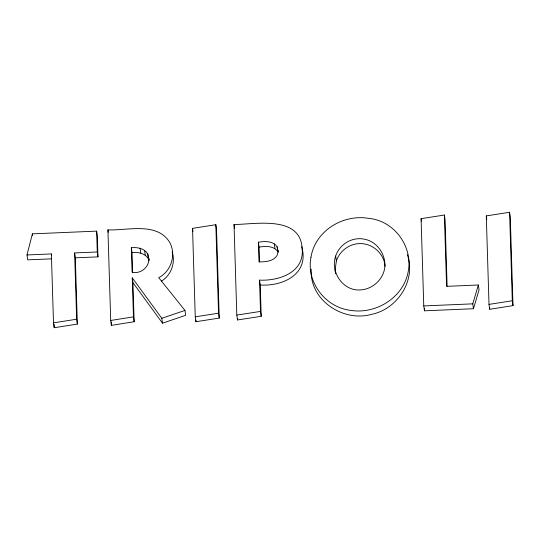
<?xml version="1.0" encoding="UTF-8"?>
<svg xmlns="http://www.w3.org/2000/svg" width="540" height="540" viewBox="0 0 540 540"><rect width="100%" height="100%" fill="white"/><g stroke="black" fill="none" stroke-linecap="round" stroke-linejoin="round"><path stroke-width="0.81" d="M311.243 269.217C309.258 299.957 342.907 322.346 371.345 314.408C397.352 309.245 416.367 280.429 407.369 254.725M335.671 256.034C330.115 271.735 342.812 290.986 359.89 289.953C371.682 289.629 382.428 280.415 384.581 268.832C386.748 255.407 377.393 241.191 363.731 239.058C351.641 236.905 339.532 244.418 335.671 256.034L336.373 260.921L335.023 270.702L335.725 273.74M148.912 258.566C149.222 267.26 140.528 274.347 132.077 272.153L131.335 247.752C137.41 247.077 144.308 248.36 147.751 253.928L149.141 260.192M278.147 250.648L277.168 255.292C273.348 261.509 265.525 261.853 258.991 261.927L258.383 242.204C264.796 241.191 272.95 240.719 277.115 246.746L278.384 252.275M51.246 258.849L27.702 259.848L27 254.961L32.38 233.854L96.626 231.127L97.335 236.014L97.969 256.871L75.323 257.83L74.621 252.943L97.267 251.984L97.969 256.871M473.465 308.732L472.763 303.845L478.352 284.999L446.567 286.342L444.38 215.028L421.085 218.68L423.765 305.924L424.467 310.81L473.465 308.732L479.054 289.879L478.352 284.999M336.373 260.921C340.24 249.304 352.343 241.785 364.433 243.945C375.273 245.794 384.379 255.305 385.088 266.396M161.372 281.178C171.18 275.387 175.797 262.481 172.125 251.741M161.804 318.303L184.957 310.419L185.666 315.299L162.513 323.19L132.962 282.717L132.253 277.837L161.804 318.303L162.513 323.19M132.962 282.717L134.156 321.732L111.409 325.357L110.707 320.47L133.447 316.852L132.253 277.837M192.537 228.359L215.831 224.714L216.533 229.601L219.247 318.08L195.953 321.725L195.251 316.838L192.537 228.359L193.003 231.62M486.29 215.912L509.585 212.267L510.287 217.154L513 305.633L489.706 309.278L489.004 304.391L486.29 215.912L486.763 219.166M75.323 257.83L77.355 324.095L54.203 327.733L53.494 322.846L76.653 319.214L74.621 252.943M195.251 316.838L218.538 313.2L215.831 224.714M489.004 304.391L512.298 300.746L509.585 212.267M236.804 315.077L260.503 311.418L259.544 280.132C278.654 281.057 304.27 272.646 302.191 249.122C301.01 214.947 255.467 224.316 234.029 224.532L236.804 315.077L237.506 319.964L261.212 316.305L260.253 285.019L259.544 280.132M259.544 261.887L259.092 247.091C265.498 246.071 273.659 245.599 277.823 251.633L277.115 246.746M110.707 320.47L107.926 229.871C127.514 230.762 157.619 221.42 170.053 242.993C176.202 255.319 171.031 271.391 158.726 277.661L184.957 310.419M27 254.961L51.381 253.928L51.617 255.562M131.335 247.752L132.037 252.639C138.112 251.957 145.01 253.247 148.453 258.815L148.844 260.361M260.253 285.019C283.338 286.463 309.562 273.821 301.712 246.679M423.765 305.924L472.763 303.845M512.298 300.746L513 305.633M444.38 215.028L445.088 219.915L447.12 286.193M421.085 218.68L421.443 221.117M274.286 243.783L274.995 248.67M258.383 242.204L259.092 247.091M260.503 311.418L261.212 316.305M234.029 224.532L234.617 228.602M218.538 313.2L219.247 318.08M147.751 253.928L148.453 258.815M144.592 250.378L145.294 255.265M140.076 248.177L140.778 253.064M133.447 316.852L134.156 321.732M107.926 229.871L108.277 232.315M76.653 319.214L77.355 324.095M32.38 233.854L32.616 235.481M489.652 307.591L489.706 309.278M424.386 308.293L424.467 310.81M237.458 318.29L237.506 319.964M195.899 320.038L195.953 321.725M132.037 252.639L132.658 272.835M111.308 322.002L111.409 325.357M96.626 231.127L97.267 251.984M54.095 324.371L54.203 327.733M51.381 253.928L53.494 322.846M310.979 257.222C306.005 282.326 325.607 307.49 350.676 310.385C376.063 314.442 403.529 297.56 408.2 271.661C413.188 246.476 394.072 220.496 368.375 218.322C342.88 214.049 315.131 230.978 310.979 257.222"/></g></svg>
